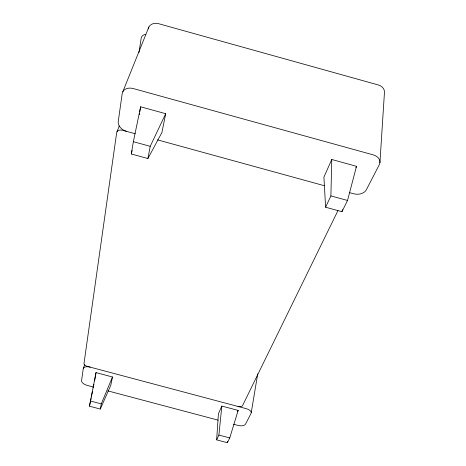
<?xml version="1.0" encoding="UTF-8"?>
<svg xmlns="http://www.w3.org/2000/svg" width="466" height="466" viewBox="0 0 466 466"><rect width="100%" height="100%" fill="white"/><g stroke="black" fill="none" stroke-linecap="round" stroke-linejoin="round"><path stroke-width="0.7" d="M325.6 207.224L330.901 195.906L331.769 159.494L356.513 166.315L347.525 200.467L341.951 211.704L325.6 207.224L323.917 177.109L331.769 159.494M379.924 162.739L384.438 92.676A9.489 7.52 -2.2 0 0 378.293 84.952L158.597 23.69A9.477 7.706 27.4 0 0 148.217 28.956M216.643 439.857L218.414 413.744L221.833 406.072L238.161 410.412L229.744 437.923L227.379 442.7L216.643 439.857L218.898 435.052L221.833 406.072M84.631 364.581L83.251 368.723L81.562 380.664A6.501 3.14 16.7 0 0 87.352 385.434L93.678 387.118M138.979 52.495L141.204 38.136A5.912 4.852 13.6 0 1 145.497 34.35M89.472 406.189L96.013 372.602L112.487 376.988L110.832 385.161L100.301 409.055L89.472 406.189L91.045 398.447M131.325 153.996L133.363 141.693L140.627 106.79L165.704 113.704L161.9 132.548L147.897 158.539L131.325 153.996L132.088 150.471M94.627 380.856L96.013 372.602M139.328 114.543L139.561 113.133M139.8 111.724L140.627 106.79M251.256 412.532L257.721 373.866M100.301 409.055L101.279 403.888L112.487 376.988M147.897 158.539L150.221 146.318L165.704 113.704M91.336 397.044L92.478 391.411M93.194 387.893L93.911 384.374M341.951 211.704L342.411 209.607M227.379 442.7L227.769 441.331M116.972 131.849L119.296 125.878M122.808 91.75L148.846 27.034M237.549 411.682L238.161 410.412M355.884 167.609L356.513 166.315M337.949 210.632L242.518 405.694A3.815 1.905 11.3 0 1 238.015 406.469M107.745 390.852L218.17 420.163M233.641 424.27L237.864 425.388A6.46 3.111 11.2 0 0 245.483 424.194L251.069 413.365A6.617 3.262 11 0 0 246.234 408.659L87.41 366.392A3.845 1.922 17.1 0 1 83.991 363.497L116.64 132.845A5.598 3.996 22.7 0 1 122.605 130.276L135.21 133.742M90.334 400.987L101.279 403.888M218.898 435.052L229.744 437.923M157.479 139.858L324.278 185.689M349.506 192.621L353.711 193.774A9.932 7.048 3 0 0 366.328 189.843L379.318 164.655A10.322 7.549 1.2 0 0 373.184 154.852L133.27 88.557A10.328 7.736 24.3 0 0 122.185 93.678L118.23 121.614A9.943 7.211 22.9 0 0 126.641 131.389M133.363 141.693L150.221 146.318M330.901 195.906L347.525 200.467M83.251 368.723A6.658 3.297 16.9 0 1 90.183 367.126"/></g></svg>
